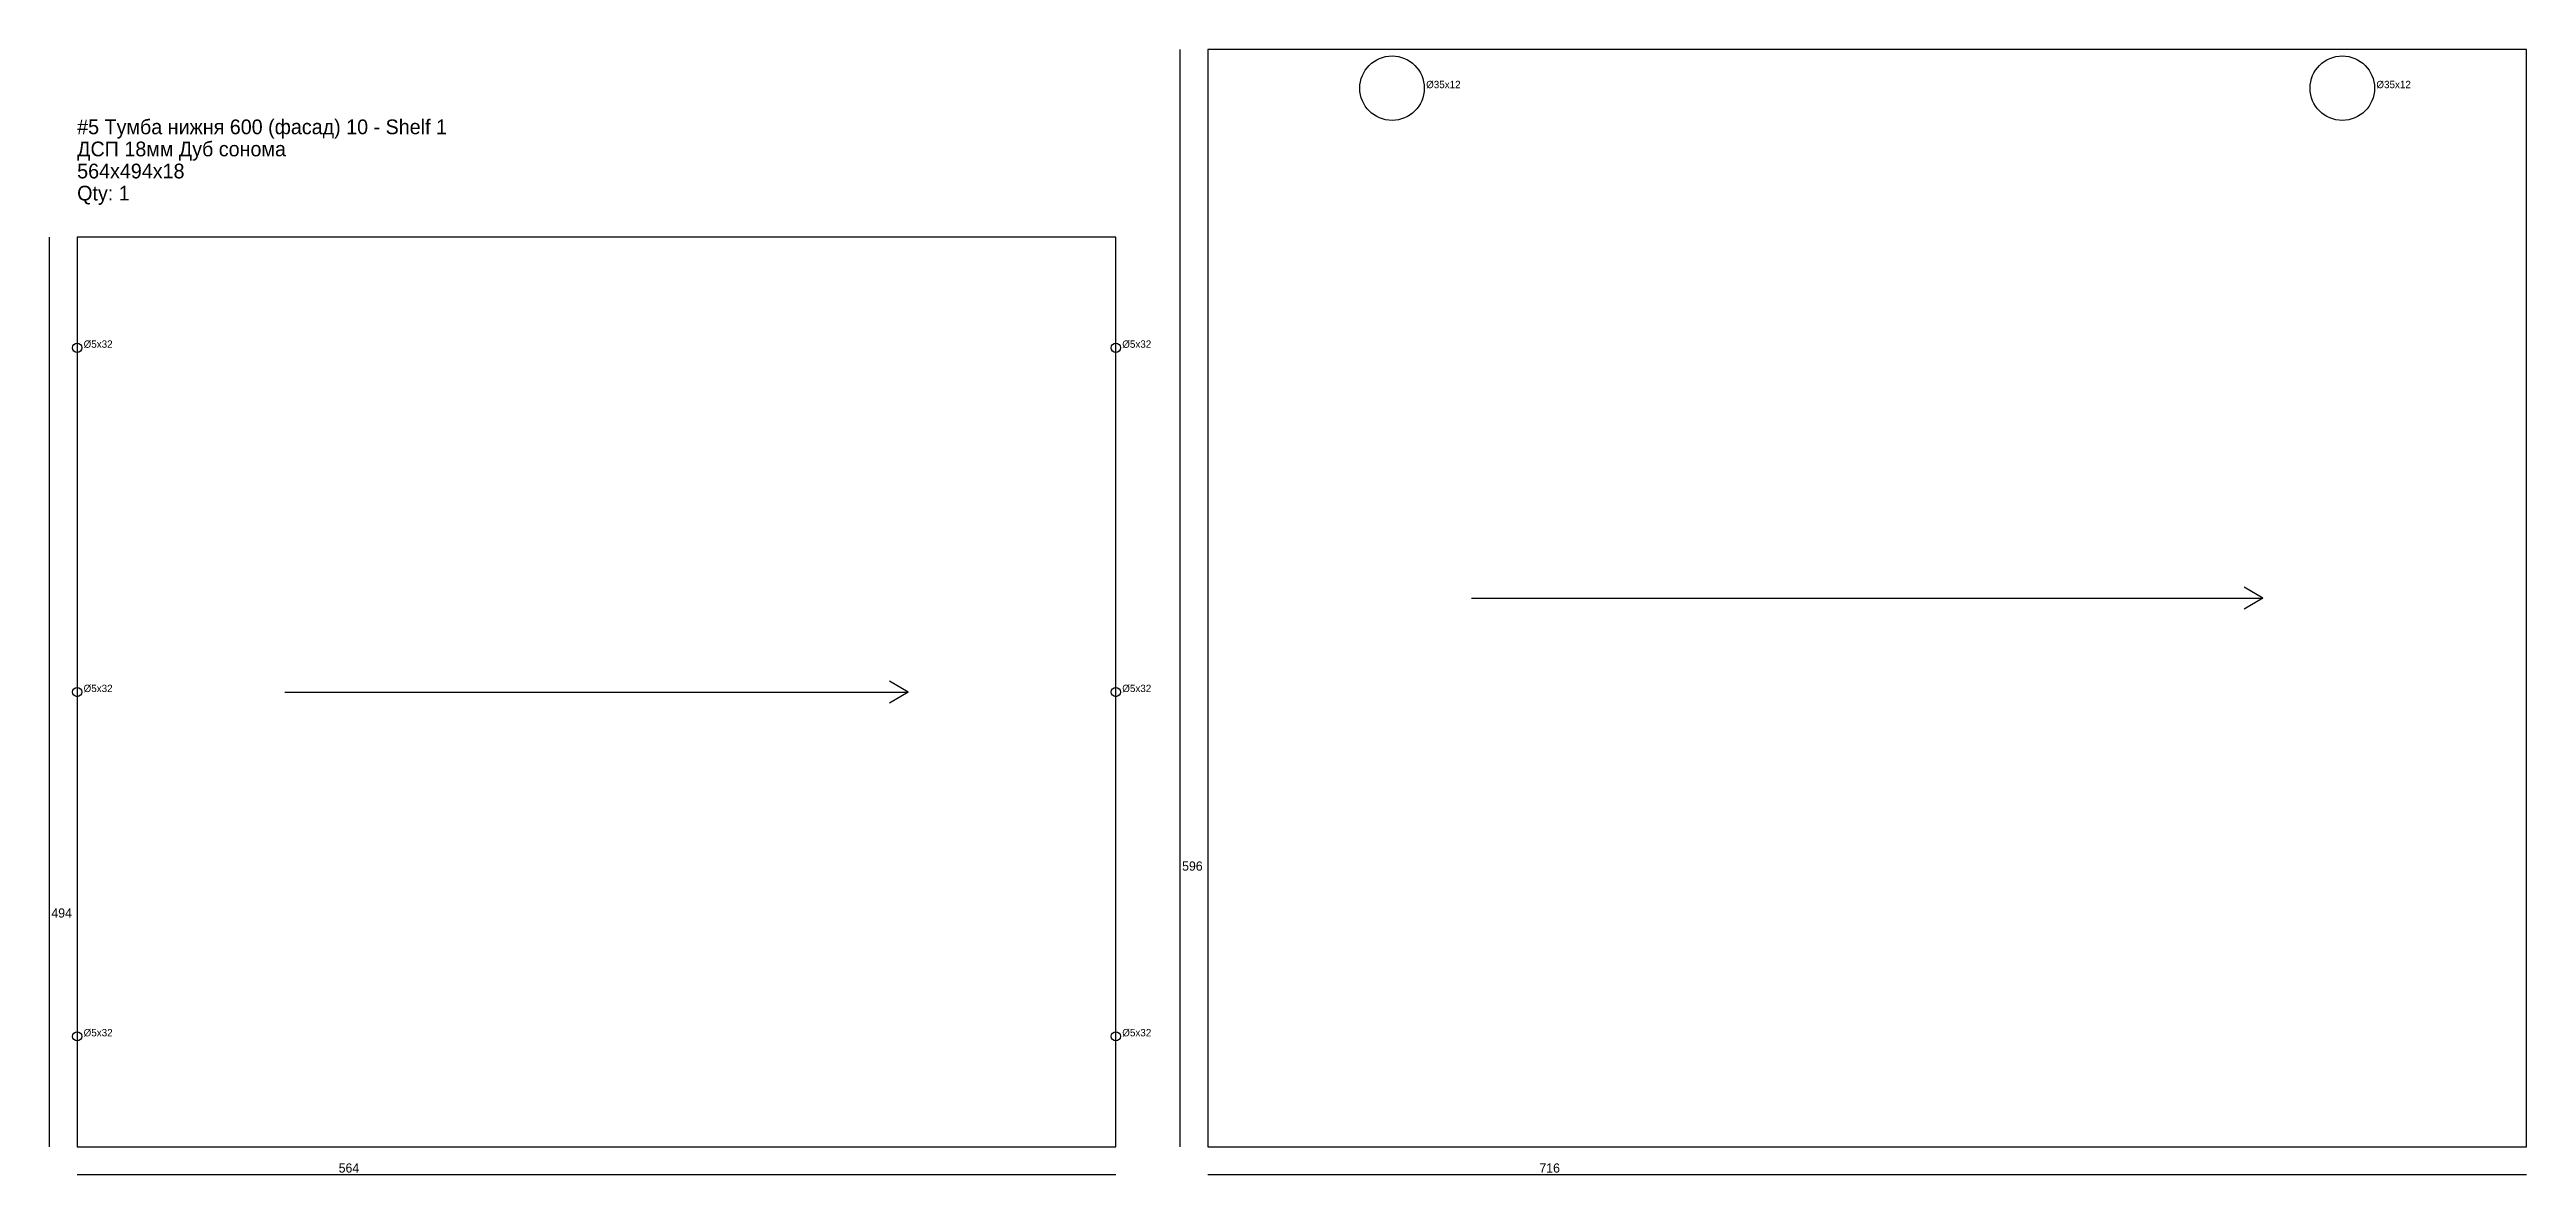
# Model space of a CAD drawing. Extents: x -15 to 2598, y -16 to 2645.
# Drawn here: x -15 to 1330, y 754 to 1366 of the extents above; entities that cross this region are included whole.
import ezdxf

# ---------------------------------------------------------------- set-up
doc = ezdxf.new("R2010")
doc.units = 0
for name, color, linetype in [('ABF-DSIDE-5', 7, 'CONTINUOUS'), ('ABF_cuttingLines', 7, 'CONTINUOUS'), ('BORE-INFO', 7, 'CONTINUOUS'), ('DEPTH12-ARTICLEhinge-35mm-cup-full', 7, 'CONTINUOUS'), ('DIMENSIONS', 7, 'CONTINUOUS'), ('GRAIN', 7, 'CONTINUOUS'), ('INFO', 7, 'CONTINUOUS')]:
    doc.layers.add(name, color=color, linetype=linetype)
doc.dimstyles.get("Standard").update_dxf_attribs({"dimtxt": 3.5, "dimasz": 2.5, "dimexe": 0.18, "dimexo": 0.0625, "dimtad": 1, "dimdec": 4, "dimzin": 0, "dimdsep": 46, "dimcen": 0.09, "dimadec": 0, "dimazin": 0, "dimtfac": 1, "dimtdec": 4, "dimtofl": 0, "dimtmove": 0, "dimatfit": 3, "dimfxl": 1, "dimtolj": 1, "dimtzin": 0, "dimarcsym": 0})

# ---------------------------------------------------------------- blocks, each defined once
blk = doc.blocks.new('*D9')
at = {"layer": 'DIMENSIONS'}
blk.add_line((0, 755), (564, 755), dxfattribs=at)
blk.add_text('564', height=5, dxfattribs=at).set_placement((142, 756))
blk = doc.blocks.new('*D10')
at = {"layer": 'DIMENSIONS'}
blk.add_line((-15, 770), (-15, 1264), dxfattribs=at)
blk.add_text('494', height=5, dxfattribs=at).set_placement((-14, 894.5))
blk = doc.blocks.new('*D11')
at = {"layer": 'DIMENSIONS'}
blk.add_line((614, 755), (1330, 755), dxfattribs=at)
blk.add_text('716', height=5, dxfattribs=at).set_placement((794, 756))
blk = doc.blocks.new('*D12')
at = {"layer": 'DIMENSIONS'}
blk.add_line((599, 770), (599, 1366), dxfattribs=at)
blk.add_text('596', height=5, dxfattribs=at).set_placement((600, 920))

msp = doc.modelspace()

# ---------------------------------------------------------------- linework, layer by layer
at = {"layer": 'ABF-DSIDE-5'}
for centre in [(0, 1204), (564, 1204), (0, 1017), (564, 1017), (0, 830), (564, 830)]:
    msp.add_circle(centre, 2.5, dxfattribs=at)
at = {"layer": 'ABF_cuttingLines'}
for points in [[(614, 770), (1330, 770), (1330, 1366), (614, 1366)], [(0, 770), (564, 770), (564, 1264), (0, 1264)]]:
    msp.add_lwpolyline(points, close=True, dxfattribs=at)
at = {"layer": 'DEPTH12-ARTICLEhinge-35mm-cup-full'}
for centre in [(714, 1345), (1230, 1345)]:
    msp.add_circle(centre, 17.5, dxfattribs=at)
at = {"layer": 'GRAIN'}
for p, q in [((757.2, 1068), (1186.8, 1068)), ((1186.8, 1068), (1176.8, 1074)), ((1186.8, 1068), (1176.8, 1062)), ((451.2, 1017), (441.2, 1023)), ((112.8, 1017), (451.2, 1017)), ((451.2, 1017), (441.2, 1011))]:
    msp.add_line(p, q, dxfattribs=at)

# ---------------------------------------------------------------- texts
at = {"layer": 'BORE-INFO'}
for s, p in [('%%c35x12', (732.5, 1345)), ('%%c35x12', (1248.5, 1345)), ('%%c5x32', (3.5, 1204)), ('%%c5x32', (567.5, 1204)), ('%%c5x32', (3.5, 1017)), ('%%c5x32', (567.5, 1017)), ('%%c5x32', (3.5, 830)), ('%%c5x32', (567.5, 830))]:
    msp.add_text(s, height=4, dxfattribs=at).set_placement(p)
at = {"layer": 'INFO'}
for s, p in [('#5 Тумба нижня 600 (фасад) 10 - Shelf 1', (0, 1320)), ('ДСП 18мм Дуб сонома', (0, 1308)), ('564x494x18', (0, 1296)), ('Qty: 1', (0, 1284))]:
    msp.add_text(s, height=8, dxfattribs=at).set_placement(p)

# ---------------------------------------------------------------- dimensions: what is measured, and where the dimension line sits
at = {"layer": 'DIMENSIONS'}
for base, p1, p2, text, picture, middle in [((599, 770), (599, 770), (599, 1366), '596', '*D12', (600, 920)), ((-15, 770), (-15, 770), (-15, 1264), '494', '*D10', (-14, 894.5))]:
    dim = msp.add_linear_dim(base=base, p1=p1, p2=p2, angle=90, text=text, dimstyle='STANDARD', dxfattribs=at)
    dim.commit()
    dim.dimension.update_dxf_attribs({"geometry": picture, "text_midpoint": middle})
for base, p1, p2, text, picture, middle in [((0, 755), (0, 755), (564, 755), '564', '*D9', (142, 756)), ((614, 755), (614, 755), (1330, 755), '716', '*D11', (794, 756))]:
    dim = msp.add_linear_dim(base=base, p1=p1, p2=p2, text=text, dimstyle='STANDARD', dxfattribs=at)
    dim.commit()
    dim.dimension.update_dxf_attribs({"geometry": picture, "text_midpoint": middle})

doc.saveas('drawing.dxf')
